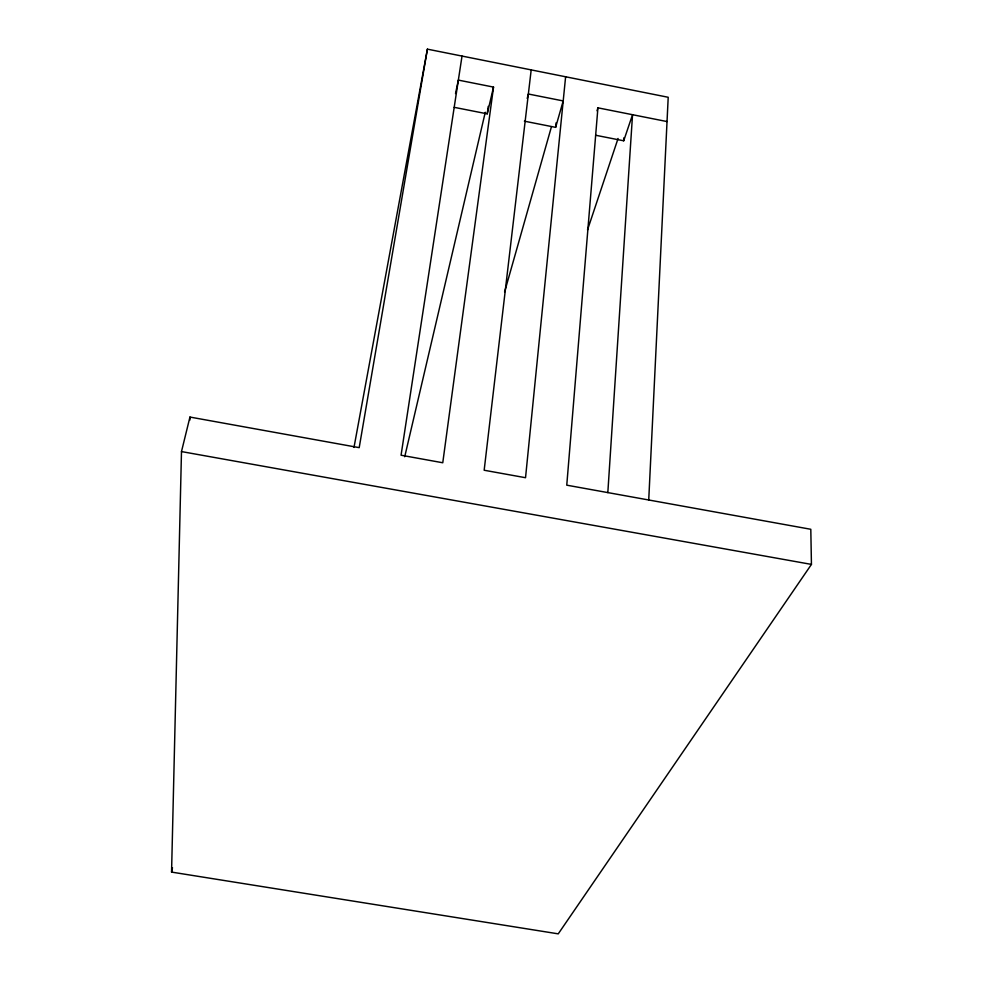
<?xml version="1.0" encoding="UTF-8"?>
<svg xmlns="http://www.w3.org/2000/svg" width="983" height="983" viewBox="0 0 983 983"><rect width="100%" height="100%" fill="white"/><g stroke="black" fill="none" stroke-linecap="round" stroke-linejoin="round"><path stroke-width="1.47" d="M667.039 121.56L597.922 107.835L566.761 485.172L810.803 529.284L811.442 564.402L558.246 933.85L171.558 872.093L181.486 451.578L189.952 417.062L359.2 447.646L427.396 49.15L668.207 97.28L648.731 499.991M189.854 420.122L189.952 417.062M607.826 492.594L632.536 114.704L623.701 140.79L595.624 135.249M623.701 140.79L623.91 137.767M565.618 76.772L525.536 477.713L484.164 470.243L531.189 69.891M524.394 121.179L555.628 127.348L556.083 122.838M455.522 93.569L458.348 80.102L493.527 87.094L442.768 462.76L401.064 455.215L462.022 56.068M454.195 107.331L487.236 113.844L488.256 106.361M353.991 447.425L427.396 49.15M171.558 872.093L172.492 867.719M404.726 456.739L485.27 112.271M487.236 113.844L493.527 87.094M527.207 98.447L528.362 94.012L563.198 100.93L555.628 127.348M504.586 292L551.402 126.905M597.013 110.747L597.922 107.835M587.502 229.961L618.074 138.468M181.486 451.578L811.442 564.402"/></g></svg>
